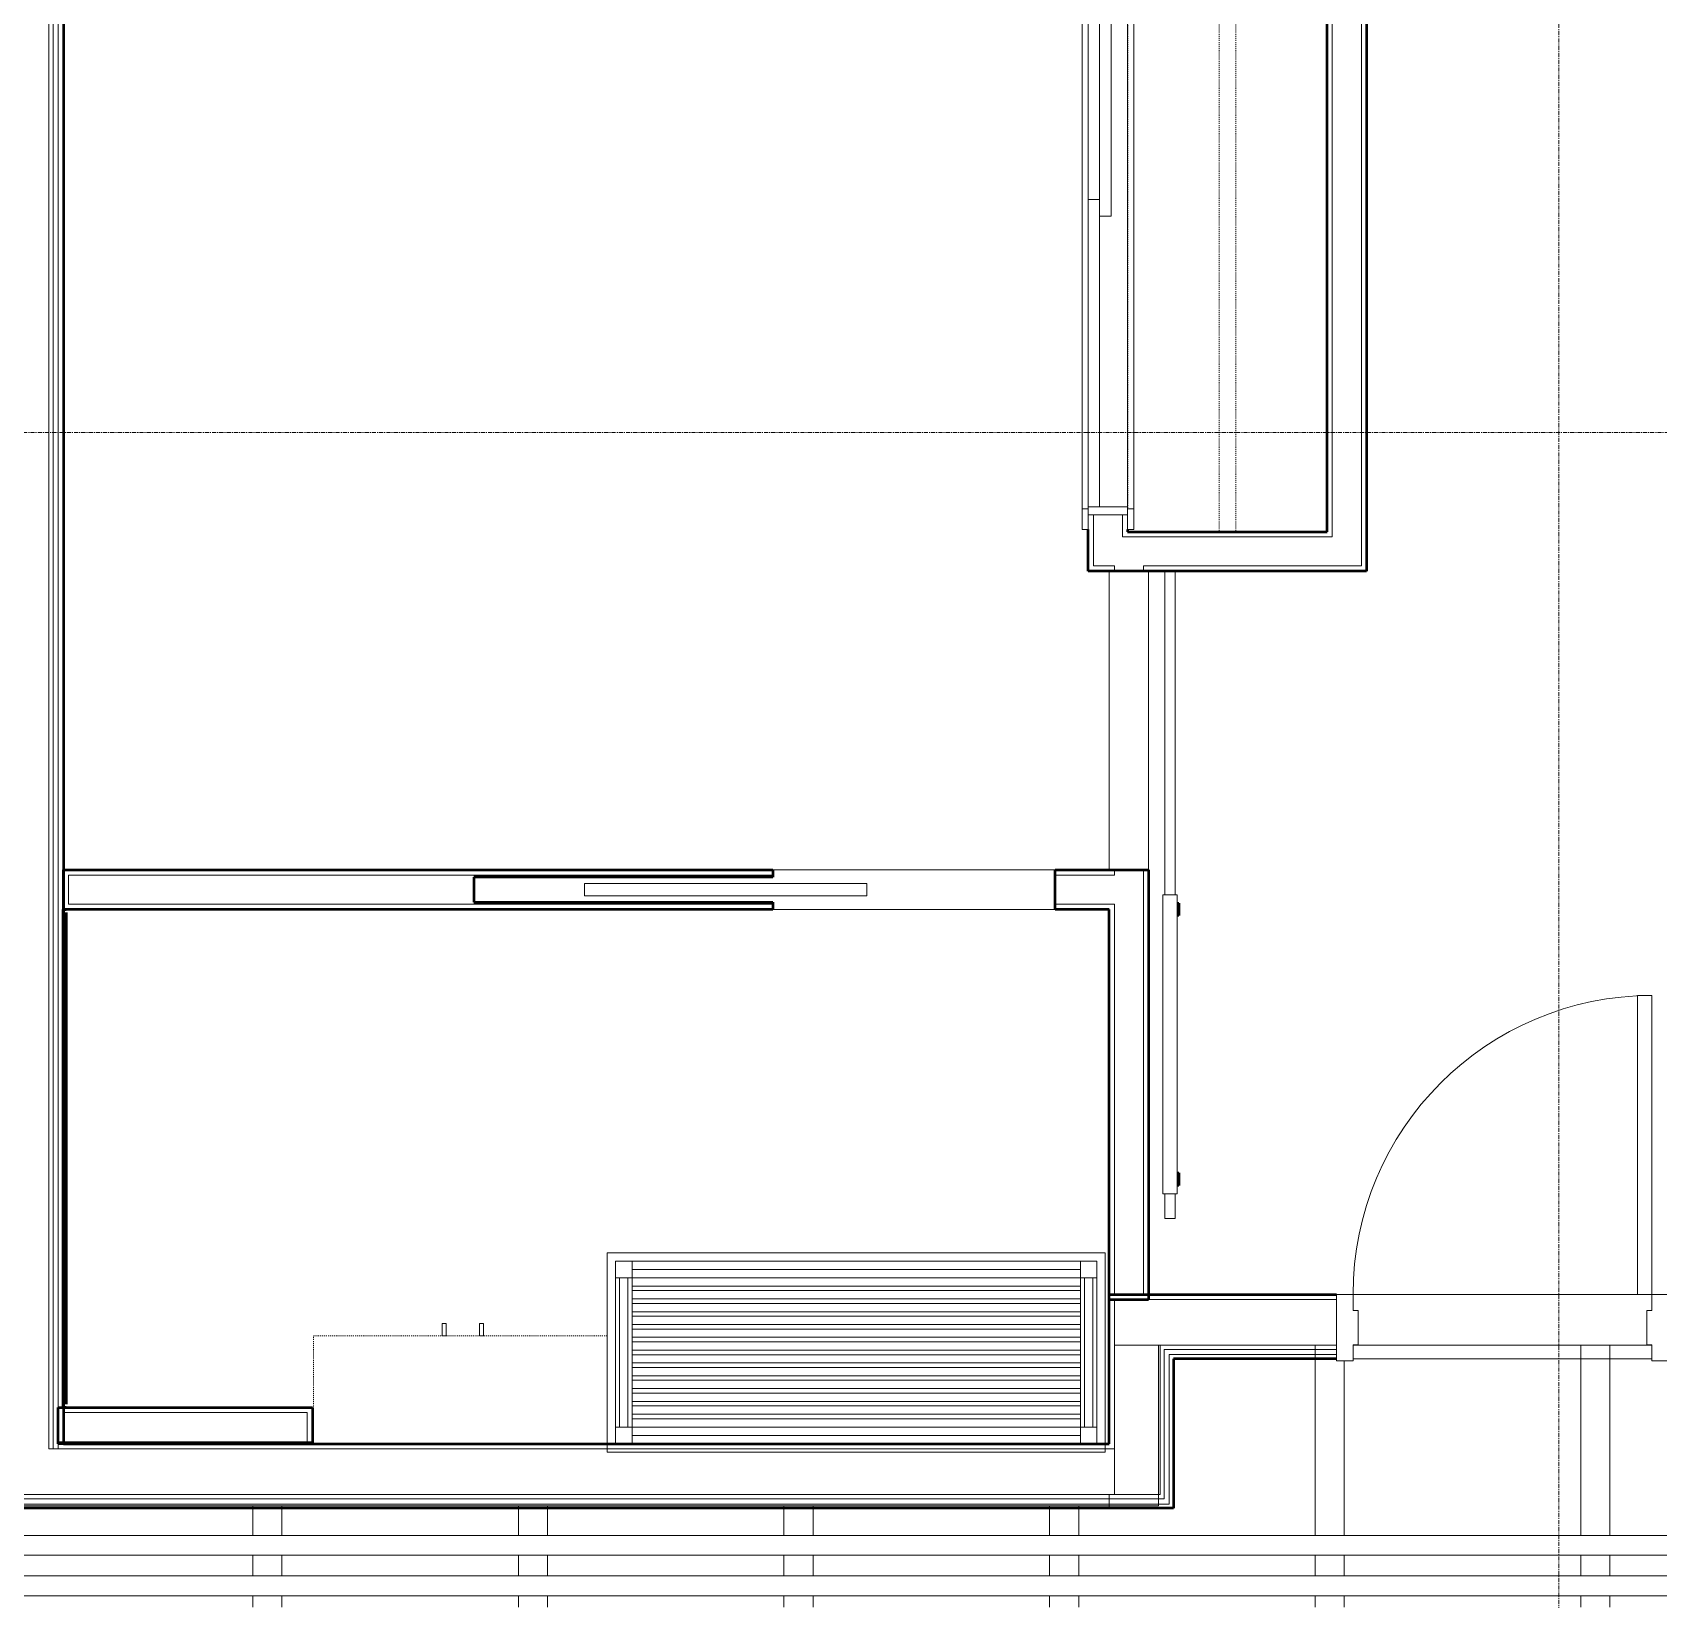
# Model space of a CAD drawing. Header units: inches. Extents: x -4235 to -464, y 9767 to 12359.
# Drawn here: x -3338.2 to -3142.3, y 11706.6 to 11895.4 of the extents above; entities that cross this region are included whole.
import ezdxf

# ---------------------------------------------------------------- set-up
doc = ezdxf.new("R2010")
doc.units = ezdxf.units.IN
doc.header["$MEASUREMENT"] = 0
doc.linetypes.add('Dash', pattern=[0.25, 0.125, -0.125])
doc.linetypes.add('Grid Line 1_2_', pattern=[0.875, 0.5, -0.125, 0.125, -0.125])
for name, color, linetype, lineweight in [('0-1', 7, 'Continuous', 5), ('0-2', 10, 'Continuous', 9), ('A-DOOR-1', 10, 'Continuous', 9), ('A-DOOR-2', 50, 'Continuous', 20), ('A-DOOR-3', 254, 'Continuous', 9), ('A-DOOR-4', 7, 'Continuous', 50), ('A-DOOR-FRAM-1', 10, 'Continuous', 9), ('A-DOOR-FRAM-2', 50, 'Continuous', 20), ('A-FLOR-3', 192, 'Continuous', 9), ('A-WALL-1', 7, 'Continuous', 50), ('A-WALL-2', 250, 'Continuous', 13), ('A-WALL-3', 10, 'Continuous', 9), ('A-WALL-4', 254, 'Continuous', 9), ('I-WALL-1', 7, 'Continuous', 50), ('I-WALL-2', 10, 'Continuous', 9), ('I-WALL-3', 254, 'Continuous', 9), ('P-PIPE-1', 10, 'Continuous', 9), ('Q-CASE-1', 254, 'Continuous', 9), ('Q-CASE-2', 10, 'Continuous', 9), ('Q-CASE-4', 10, 'Dash', 9), ('Q-CASE-HDLN-1', 10, 'Dash', 9), ('Q-CASE-HDLN-2', 254, 'Dash', 9), ('S-BEAM', 12, 'Continuous', 9), ('S-GRID-1', 1, 'Grid Line 1_2_', 9)]:
    doc.layers.add(name, color=color, linetype=linetype, lineweight=lineweight)

# ---------------------------------------------------------------- blocks, each defined once
blk = doc.blocks.new('POCKET - FLUSH - 2-10 x 6-8-2882530-BACKGROUND - RCP - 2ND FLOOR')
at = {"layer": 'A-DOOR-2'}
for p, q in [((-39.67, -0.75), (-39.67, 0.75)), ((-39.67, 0.75), (-5.67, 0.75)), ((-5.67, 0.75), (-5.67, -0.75)), ((-5.67, -0.75), (-39.67, -0.75))]:
    blk.add_line(p, q, dxfattribs=at)
blk = doc.blocks.new('SLIDING - FLUSH - 6-0 x 6-8-3203587-BACKGROUND - RCP - 2ND FLOOR')
at = {"layer": 'A-DOOR-1'}
for p, q in [((-38.75, 2.25), (-38.75, 3)), ((-36.25, 3), (-38.75, 3)), ((-38.75, 2.25), (-36.25, 2.25)), ((36.25, 3), (-36.25, 3)), ((-36.25, 3), (-36.25, 2.25)), ((1, 2.25), (-36, 2.25)), ((-36, 2.25), (-36, 0.875)), ((1, 2.25), (1, 0.875)), ((36.25, 2.25), (36.25, 3)), ((36.25, 3), (38.75, 3)), ((38.75, 2.25), (36.25, 2.25)), ((38.75, 3), (38.75, 2.25)), ((-36, 0.875), (1, 0.875)), ((36, 0.875), (-1, 0.875)), ((-1, 0.875), (-1, -0.5)), ((36, 0.875), (36, -0.5)), ((-1, -0.5), (36, -0.5)), ((-38.75, -3.25), (-38.75, -2.5)), ((-36.25, -2.5), (-38.75, -2.5)), ((-38.75, -3.25), (-36.25, -3.25)), ((-36.25, -2.5), (-36.25, -3.25)), ((-36.25, -3.25), (36.25, -3.25)), ((36.25, -2.5), (38.75, -2.5)), ((36.25, -3.25), (36.25, -2.5)), ((38.75, -3.25), (36.25, -3.25)), ((38.75, -2.5), (38.75, -3.25))]:
    blk.add_line(p, q, dxfattribs=at)
at = {"layer": 'A-DOOR-FRAM-1'}
for p, q in [((-36, 2.25), (-37, 2.25)), ((-37, -2.5), (-37, 2.25)), ((-36, 2.25), (-36, -2.5)), ((36, 2.25), (1, 2.25)), ((36, -2.5), (36, 2.25)), ((36, 2.25), (37, 2.25)), ((37, 2.25), (37, -2.5)), ((-37, -2.5), (-36, -2.5)), ((-36, -2.5), (36, -2.5)), ((37, -2.5), (36, -2.5))]:
    blk.add_line(p, q, dxfattribs=at)
blk = doc.blocks.new('BARN - FLUSH - 3-0 x 7-0 BARN DOOR-V104-BACKGROUND - RCP - 2ND FLOOR')
at = {"layer": 'A-DOOR-1'}
for p, q in [((-57, -4.32), (-60, -4.32)), ((-60, -4.32), (-60, -4.95)), ((-60, -4.95), (-60, -5.57)), ((-60, -5.57), (-57, -5.57)), ((-57, -5.82), (-57, -4.07)), ((-57, -4.07), (-21, -4.07)), ((-21, -5.82), (-57, -5.82)), ((-21, -4.07), (-21, -5.82)), ((18, -4.32), (-21, -4.32)), ((-21, -5.57), (18, -5.57)), ((18, -4.34), (18, -4.95)), ((18, -4.95), (18, -5.55))]:
    blk.add_line(p, q, dxfattribs=at)
at = {"layer": 'A-DOOR-3'}
for p, q in [((18, -4.95), (18, -4.32)), ((18, -5.49), (18, -4.95)), ((18, -5.57), (18, -5.49))]:
    blk.add_line(p, q, dxfattribs=at)
at = {"layer": 'A-DOOR-4'}
for p, q in [((-56, -6), (-56, -5.82)), ((-54.5, -5.82), (-54.5, -6)), ((-23.5, -6), (-23.5, -5.82)), ((-22, -5.82), (-22, -6)), ((-54.5, -6), (-56, -6)), ((-22, -6), (-23.5, -6))]:
    blk.add_line(p, q, dxfattribs=at)
blk = doc.blocks.new('OD_CW_Closet - OD_CW_Closet-3242987-BACKGROUND - RCP - 2ND FLOOR')
at = {"layer": 'Q-CASE-HDLN-1'}
for p, q in [((0.74, 13), (79.49, 13)), ((0.74, 11), (79.49, 11)), ((0.74, 0), (1.73, 0)), ((4.23, 0), (76.73, 0)), ((79.23, 0), (79.49, 0))]:
    blk.add_line(p, q, dxfattribs=at)
at = {"layer": 'Q-CASE-HDLN-2'}
for p, q in [((79.49, 24), (0.74, 24)), ((0.74, 24), (0.74, 0)), ((79.49, 0), (79.49, 24))]:
    blk.add_line(p, q, dxfattribs=at)
blk = doc.blocks.new('Bath Vanity - Bath Vanity 60_-V121-BACKGROUND - RCP - 2ND FLOOR')
at = {"layer": 'Q-CASE-1'}
for p, q in [((-29.26, 0), (-29.26, 1)), ((30.74, 1), (30.74, 0.37)), ((30.74, 0.37), (30.74, 0)), ((30.74, 0), (-29.26, 0))]:
    blk.add_line(p, q, dxfattribs=at)
at = {"layer": 'Q-CASE-2'}
for p, q in [((-29.26, 1), (-29.26, 24)), ((-29.26, 24), (30.74, 24)), ((30.74, 24), (30.74, 1)), ((-28.26, 21), (-28.26, 23)), ((-28.26, 23), (-26.26, 23)), ((-26.26, 23), (27.74, 23)), ((-26.26, 23), (-26.26, 21)), ((-26.26, 22), (27.74, 22)), ((27.74, 21), (27.74, 23)), ((27.74, 23), (29.74, 23)), ((29.74, 23), (29.74, 21)), ((-28.26, 21), (-28.26, 3)), ((-26.26, 21), (-28.26, 21)), ((-27.76, 21), (-27.76, 3)), ((-26.76, 21), (-26.76, 3)), ((27.74, 21), (-26.26, 21)), ((-26.26, 21), (-26.26, 3)), ((-26.26, 20), (27.74, 20)), ((27.74, 21), (27.74, 3)), ((29.74, 21), (27.74, 21)), ((28.24, 21), (28.24, 3)), ((29.24, 21), (29.24, 3)), ((29.74, 21), (29.74, 3)), ((27.74, 19.45), (-26.26, 19.45)), ((-26.26, 18.45), (27.74, 18.45)), ((27.74, 17.91), (-26.26, 17.91)), ((-26.26, 16.91), (27.74, 16.91)), ((27.74, 16.36), (-26.26, 16.36)), ((-26.26, 15.36), (27.74, 15.36)), ((27.74, 14.82), (-26.26, 14.82)), ((-26.26, 13.82), (27.74, 13.82)), ((27.74, 13.27), (-26.26, 13.27)), ((-26.26, 12.27), (27.74, 12.27)), ((27.74, 11.73), (-26.26, 11.73)), ((-26.26, 10.73), (27.74, 10.73)), ((27.74, 10.18), (-26.26, 10.18)), ((-26.26, 9.18), (27.74, 9.18)), ((27.74, 8.64), (-26.26, 8.64)), ((-26.26, 7.64), (27.74, 7.64)), ((27.74, 7.09), (-26.26, 7.09)), ((-26.26, 6.09), (27.74, 6.09)), ((27.74, 5.55), (-26.26, 5.55)), ((-26.26, 4.55), (27.74, 4.55)), ((27.74, 4), (-26.26, 4)), ((-28.26, 1), (-28.26, 3)), ((-28.26, 3), (-26.26, 3)), ((-26.26, 3), (27.74, 3)), ((-26.26, 3), (-26.26, 1)), ((-26.26, 2), (27.74, 2)), ((27.74, 1), (27.74, 3)), ((27.74, 3), (29.74, 3)), ((29.74, 3), (29.74, 1)), ((-26.26, 1), (-28.26, 1)), ((-26.26, 1), (27.74, 1)), ((29.74, 1), (27.74, 1))]:
    blk.add_line(p, q, dxfattribs=at)
blk = doc.blocks.new('300 Series Wall Hung Cabinet_326 - 36_-V96-BACKGROUND - RCP - 2ND FLOOR')
at = {"layer": 'Q-CASE-2'}
for p, q in [((-2.01, 14.69), (-2.5, 14.69)), ((-2.5, 14.69), (-2.5, 13.19)), ((-2.01, 13.19), (-2.01, 14.69)), ((2.49, 14.69), (2, 14.69)), ((2, 14.69), (2, 13.19)), ((2.49, 13.19), (2.49, 14.69)), ((-2.5, 13.19), (-2.01, 13.19)), ((2, 13.19), (2.49, 13.19))]:
    blk.add_line(p, q, dxfattribs=at)
at = {"layer": 'Q-CASE-4'}
for p, q in [((-18, 0.19), (-18, 13.19)), ((-18, 13.19), (17.37, 13.19)), ((17.37, 0.19), (-18, 0.19))]:
    blk.add_line(p, q, dxfattribs=at)
blk = doc.blocks.new('CTR - 1st Phase - Unit Layouts_rvt-1-BACKGROUND - RCP - 2ND FLOOR')
at = {"layer": 'A-WALL-1'}
for p, q in [((-3177.5, 11940.76), (-3177.5, 11835.24)), ((-3182.25, 11835.24), (-3182.25, 11914)), ((-3211.02, 11830.49), (-3211.02, 11835.51)), ((-3206.27, 11835.51), (-3206.27, 11835.24)), ((-3206.27, 11835.24), (-3182.25, 11835.24)), ((-3177.5, 11835.24), (-3177.5, 11831.12)), ((-3177.5, 11831.12), (-3177.5, 11830.49)), ((-3210.4, 11830.49), (-3211.02, 11830.49)), ((-3206.27, 11830.49), (-3210.4, 11830.49)), ((-3177.5, 11830.49), (-3206.27, 11830.49)), ((-3334.47, 11794.49), (-3249.02, 11794.49)), ((-3334.47, 11793.87), (-3334.47, 11794.49)), ((-3334.47, 11790.37), (-3334.47, 11793.87)), ((-3249.02, 11794.49), (-3249.02, 11793.62)), ((-3215.02, 11794.49), (-3208.5, 11794.49)), ((-3215.02, 11789.74), (-3215.02, 11794.49)), ((-3208.5, 11794.49), (-3203.75, 11794.49)), ((-3203.75, 11794.49), (-3203.75, 11742.72)), ((-3249.02, 11793.62), (-3285.02, 11793.62)), ((-3285.02, 11793.62), (-3285.02, 11790.62)), ((-3334.51, 11729.74), (-3334.51, 11789.74)), ((-3334.51, 11789.74), (-3334.13, 11789.74)), ((-3334.47, 11789.74), (-3334.47, 11790.37)), ((-3249.02, 11789.74), (-3334.47, 11789.74)), ((-3285.02, 11790.62), (-3249.02, 11790.62)), ((-3249.02, 11790.62), (-3249.02, 11789.74)), ((-3208.5, 11789.74), (-3215.02, 11789.74)), ((-3208.5, 11742.72), (-3208.5, 11789.74)), ((-3334.13, 11789.37), (-3334.13, 11730.12)), ((-3207.87, 11742.72), (-3208.5, 11742.72)), ((-3204.37, 11742.72), (-3207.87, 11742.72)), ((-3203.75, 11742.72), (-3204.37, 11742.72)), ((-3335.1, 11729.74), (-3304.47, 11729.74)), ((-3335.1, 11729.12), (-3335.1, 11729.74)), ((-3335.1, 11725.62), (-3335.1, 11729.12)), ((-3334.13, 11729.74), (-3334.51, 11729.74)), ((-3304.47, 11729.74), (-3304.47, 11729.12)), ((-3304.47, 11729.12), (-3304.47, 11725.62)), ((-3335.1, 11725.37), (-3335.1, 11725.62)), ((-3304.47, 11725.37), (-3335.1, 11725.37)), ((-3304.47, 11725.62), (-3304.47, 11725.37))]:
    blk.add_line(p, q, dxfattribs=at)
at = {"layer": 'A-WALL-2'}
for p, q in [((-3178.12, 11940.13), (-3178.12, 11835.24)), ((-3181.62, 11914.62), (-3181.62, 11835.24)), ((-3210.4, 11831.12), (-3210.4, 11837.26)), ((-3206.9, 11834.62), (-3206.9, 11837.26)), ((-3181.62, 11834.62), (-3181.62, 11835.24)), ((-3178.12, 11834.62), (-3178.12, 11835.24)), ((-3206.9, 11834.62), (-3206.27, 11834.62)), ((-3206.27, 11834.62), (-3181.62, 11834.62)), ((-3178.12, 11831.12), (-3178.12, 11834.62)), ((-3210.4, 11831.12), (-3207.87, 11831.12)), ((-3207.87, 11830.49), (-3207.87, 11831.12)), ((-3204.37, 11830.49), (-3204.37, 11831.12)), ((-3204.37, 11831.12), (-3178.12, 11831.12)), ((-3249.02, 11793.87), (-3333.85, 11793.87)), ((-3333.85, 11790.37), (-3333.85, 11793.87)), ((-3208.5, 11793.87), (-3215.02, 11793.87)), ((-3207.87, 11793.87), (-3208.5, 11793.87)), ((-3207.87, 11793.87), (-3207.87, 11794.49)), ((-3204.37, 11743.35), (-3204.37, 11794.49)), ((-3249.02, 11790.37), (-3333.85, 11790.37)), ((-3208.5, 11790.37), (-3215.02, 11790.37)), ((-3207.87, 11790.37), (-3208.5, 11790.37)), ((-3207.87, 11743.35), (-3207.87, 11790.37)), ((-3204.37, 11743.35), (-3207.87, 11743.35)), ((-3305.1, 11729.12), (-3334.47, 11729.12)), ((-3334.47, 11725.62), (-3334.47, 11729.12)), ((-3305.1, 11729.12), (-3305.1, 11725.62)), ((-3335.1, 11725.62), (-3334.47, 11725.62)), ((-3334.47, 11725.62), (-3335.1, 11725.62)), ((-3305.1, 11725.62), (-3334.47, 11725.62)), ((-3305.1, 11725.62), (-3304.47, 11725.62)), ((-3304.47, 11725.62), (-3305.1, 11725.62))]:
    blk.add_line(p, q, dxfattribs=at)
at = {"layer": 'A-WALL-3'}
for p, q in [((-3206.27, 11837.26), (-3211.02, 11837.26)), ((-3208.5, 11830.49), (-3208.5, 11794.49)), ((-3203.75, 11794.49), (-3203.75, 11830.49)), ((-3215.02, 11794.49), (-3249.02, 11794.49)), ((-3249.02, 11789.74), (-3215.02, 11789.74))]:
    blk.add_line(p, q, dxfattribs=at)
at = {"layer": 'A-WALL-4'}
for p, q in [((-3208.5, 11830.49), (-3203.75, 11830.49)), ((-3249.02, 11793.62), (-3249.02, 11794.49)), ((-3215.02, 11794.49), (-3215.02, 11789.74)), ((-3203.75, 11794.49), (-3208.5, 11794.49)), ((-3285.02, 11790.62), (-3285.02, 11793.62)), ((-3285.02, 11793.62), (-3249.02, 11793.62)), ((-3249.02, 11790.62), (-3285.02, 11790.62)), ((-3249.02, 11789.74), (-3249.02, 11790.62))]:
    blk.add_line(p, q, dxfattribs=at)
at = {"layer": '0-2'}
for name, p, rotation in [('OD_CW_Closet - OD_CW_Closet-3242987-BACKGROUND - RCP - 2ND FLOOR', (-3206.25, 11914.73), 269.9999999998876), ('SLIDING - FLUSH - 6-0 x 6-8-3203587-BACKGROUND - RCP - 2ND FLOOR', (-3208.77, 11874.26), 89.99999999992826), ('BARN - FLUSH - 3-0 x 7-0 BARN DOOR-V104-BACKGROUND - RCP - 2ND FLOOR', (-3206.12, 11812.49), 89.99999999990548)]:
    blk.add_blockref(name, p, dxfattribs=dict(at, rotation=rotation))
for name, p in [('POCKET - FLUSH - 2-10 x 6-8-2882530-BACKGROUND - RCP - 2ND FLOOR', (-3232.02, 11792.12)), ('Bath Vanity - Bath Vanity 60_-V121-BACKGROUND - RCP - 2ND FLOOR', (-3239.71, 11724.37)), ('300 Series Wall Hung Cabinet_326 - 36_-V96-BACKGROUND - RCP - 2ND FLOOR', (-3286.35, 11725.18))]:
    blk.add_blockref(name, p, dxfattribs=at)
blk = doc.blocks.new('HOLLOW METAL - UNIT DOOR-2191978-BACKGROUND - RCP - 2ND FLOOR')
at = {"layer": 'A-DOOR-1'}
blk.add_arc((18, 4.125), 36, 90, 180, dxfattribs=at)
at = {"layer": 'A-DOOR-2'}
for p, q in [((18, 40.125), (16.25, 40.125)), ((16.25, 40.125), (16.25, 4.125)), ((18, 4.125), (18, 40.125)), ((16.25, 4.125), (18, 4.125))]:
    blk.add_line(p, q, dxfattribs=at)
at = {"layer": 'A-DOOR-FRAM-2'}
for p, q in [((-18, 4.125), (-20, 4.125)), ((-20, 4.125), (-20, -3.875)), ((-18, 2.1875), (-18, 4.125)), ((18, 4.125), (18, 2.1875)), ((20, 4.125), (18, 4.125)), ((20, -3.875), (20, 4.125)), ((-17.375, 2.1875), (-18, 2.1875)), ((-17.375, -1.9375), (-17.375, 2.1875)), ((18, 2.1875), (17.375, 2.1875)), ((17.375, 2.1875), (17.375, -1.9375)), ((-18, -3.875), (-18, -1.9375)), ((-18, -1.9375), (-17.375, -1.9375)), ((17.375, -1.9375), (18, -1.9375)), ((18, -1.9375), (18, -3.875)), ((-20, -3.875), (-18, -3.875)), ((18, -3.875), (20, -3.875))]:
    blk.add_line(p, q, dxfattribs=at)
blk = doc.blocks.new('CTR - 1st Phase - Common Walls_rvt-1-BACKGROUND - RCP - 2ND FLOOR')
at = {"layer": 'A-WALL-2'}
for p, q in [((-3336.22, 12110.34), (-3336.22, 11725.36)), ((-3335.72, 12110.34), (-3335.72, 11725.36)), ((-3335.1, 12110.34), (-3335.1, 11725.36)), ((-3207.87, 11742.74), (-3181.12, 11742.74)), ((-3207.87, 11742.74), (-3207.87, 11737.24)), ((-3207.87, 11737.24), (-3207.87, 11735.61)), ((-3202.37, 11737.24), (-3181.12, 11737.24)), ((-3202.37, 11737.24), (-3202.37, 11736.74)), ((-3207.87, 11724.74), (-3207.87, 11735.61)), ((-3202.37, 11736.74), (-3202.37, 11735.61)), ((-3202.37, 11719.24), (-3202.37, 11735.61)), ((-3201.87, 11736.74), (-3181.12, 11736.74)), ((-3201.87, 11736.74), (-3201.87, 11736.11)), ((-3201.87, 11736.11), (-3201.87, 11735.61)), ((-3201.87, 11718.74), (-3201.87, 11735.61)), ((-3201.25, 11736.11), (-3181.12, 11736.11)), ((-3201.25, 11736.11), (-3201.25, 11735.61)), ((-3201.25, 11718.11), (-3201.25, 11735.61)), ((-3336.22, 11725.36), (-3336.22, 11724.74)), ((-3335.72, 11725.36), (-3335.72, 11724.74)), ((-3335.1, 11725.36), (-3335.1, 11724.74)), ((-3336.22, 11724.74), (-3335.72, 11724.74)), ((-3335.72, 11724.74), (-3336.22, 11724.74)), ((-3335.72, 11724.74), (-3335.1, 11724.74)), ((-3335.1, 11724.74), (-3335.72, 11724.74)), ((-3208.5, 11724.74), (-3335.1, 11724.74)), ((-3208.5, 11724.74), (-3207.87, 11724.74)), ((-3208.5, 11719.24), (-3341.72, 11719.24)), ((-3208.5, 11719.24), (-3207.87, 11719.24)), ((-3207.87, 11719.24), (-3202.37, 11719.24)), ((-3208.5, 11718.74), (-3341.72, 11718.74)), ((-3208.5, 11718.11), (-3341.72, 11718.11)), ((-3208.5, 11718.74), (-3202.37, 11718.74)), ((-3208.5, 11718.11), (-3201.87, 11718.11)), ((-3202.37, 11718.74), (-3201.87, 11718.74)), ((-3201.87, 11718.11), (-3201.25, 11718.11))]:
    blk.add_line(p, q, dxfattribs=at)
at = {"layer": 'I-WALL-1'}
for p, q in [((-3334.47, 12110.34), (-3334.47, 11725.36)), ((-3208.5, 11742.74), (-3208.5, 11743.36)), ((-3208.5, 11743.36), (-3181.12, 11743.36)), ((-3208.5, 11735.61), (-3208.5, 11742.74)), ((-3208.5, 11725.36), (-3208.5, 11735.61)), ((-3181.12, 11735.61), (-3200.75, 11735.61)), ((-3200.75, 11735.61), (-3200.75, 11717.61)), ((-3334.47, 11725.36), (-3208.5, 11725.36)), ((-3208.5, 11717.61), (-3342.97, 11717.61)), ((-3201.25, 11717.61), (-3208.5, 11717.61)), ((-3200.75, 11717.61), (-3201.25, 11717.61))]:
    blk.add_line(p, q, dxfattribs=at)
at = {"layer": 'I-WALL-2'}
for p, q in [((-3181.12, 11735.61), (-3181.12, 11743.36)), ((-3144.87, 11743.36), (-3179.12, 11743.36)), ((-3179.12, 11735.61), (-3143.12, 11735.61)), ((-3208.5, 11717.61), (-3208.5, 11719.24)), ((-3208.5, 11717.61), (-3208.5, 11719.24))]:
    blk.add_line(p, q, dxfattribs=at)
at = {"layer": 'I-WALL-3'}
for p, q in [((-3181.12, 11735.61), (-3200.75, 11735.61)), ((-3200.75, 11735.61), (-3200.75, 11717.61)), ((-3143.12, 11735.61), (-3179.12, 11735.61)), ((-3208.5, 11717.61), (-3342.97, 11717.61)), ((-3208.5, 11717.61), (-3200.75, 11717.61))]:
    blk.add_line(p, q, dxfattribs=at)
at = {"layer": 'P-PIPE-1'}
for p, q in [((-3435.32, 11714.31), (-2798.23, 11714.31)), ((-2798.23, 11711.93), (-3435.32, 11711.93)), ((-3435.32, 11709.44), (-2798.23, 11709.44)), ((-2798.23, 11707.06), (-3435.32, 11707.06))]:
    blk.add_line(p, q, dxfattribs=at)
at = {"layer": '0-2'}
blk.add_blockref('HOLLOW METAL - UNIT DOOR-2191978-BACKGROUND - RCP - 2ND FLOOR', (-3161.12, 11739.24), dxfattribs=at)
blk = doc.blocks.new('Dimension Lumber - LVL - 3_5X5_5-V251-BACKGROUND - RCP - 2ND FLOOR')
at = {"layer": 'S-BEAM'}
for p, q in [((-34.76, 1.75), (-34.76, -1.75)), ((-34.76, 1.75), (-34.49, 1.75)), ((-34.49, 1.75), (-31.18, 1.75)), ((-28.81, 1.75), (-26.31, 1.75)), ((-23.94, 1.75), (-22.55, 1.75)), ((-20.18, 1.75), (34.76, 1.75)), ((34.76, -1.75), (34.76, 1.75)), ((-34.76, -1.75), (-34.49, -1.75)), ((-34.49, -1.75), (-31.18, -1.75)), ((-28.81, -1.75), (-26.31, -1.75)), ((-23.94, -1.75), (-22.55, -1.75)), ((-20.18, -1.75), (34.76, -1.75))]:
    blk.add_line(p, q, dxfattribs=at)
blk = doc.blocks.new('Dimension Lumber - LVL - 3_5X5_5-V252-BACKGROUND - RCP - 2ND FLOOR')
at = {"layer": 'S-BEAM'}
for p, q in [((-34.76, 1.75), (-34.76, -1.75)), ((-34.73, 1.75), (-34.49, 1.75)), ((-34.49, 1.75), (-31.18, 1.75)), ((-28.81, 1.75), (-26.31, 1.75)), ((-23.94, 1.75), (-22.55, 1.75)), ((-20.18, 1.75), (-9.46, 1.75)), ((33.51, 1.75), (34.51, 1.75)), ((34.51, 1.75), (34.76, 1.75)), ((34.76, -1.75), (34.76, 1.75)), ((-34.72, -1.75), (-34.49, -1.75)), ((-34.49, -1.75), (-31.18, -1.75)), ((-28.81, -1.75), (-26.31, -1.75)), ((-23.94, -1.75), (-22.55, -1.75)), ((-20.18, -1.75), (-9.46, -1.75)), ((33.51, -1.75), (34.51, -1.75)), ((34.51, -1.75), (34.76, -1.75))]:
    blk.add_line(p, q, dxfattribs=at)
blk = doc.blocks.new('Dimension Lumber - LVL - 3_5X5_5-V253-BACKGROUND - RCP - 2ND FLOOR')
at = {"layer": 'S-BEAM'}
for p, q in [((-45.37, 1.75), (-45.37, -1.75)), ((-45.37, 1.75), (-45.1, 1.75)), ((-45.1, 1.75), (-41.79, 1.75)), ((-39.43, 1.75), (-36.92, 1.75)), ((-34.55, 1.75), (-33.16, 1.75)), ((-30.8, 1.75), (-20.07, 1.75)), ((43.53, 1.75), (43.78, 1.75)), ((-45.37, -1.75), (-45.1, -1.75)), ((-45.1, -1.75), (-41.79, -1.75)), ((-39.43, -1.75), (-36.92, -1.75)), ((-34.55, -1.75), (-33.16, -1.75)), ((-30.8, -1.75), (-20.07, -1.75)), ((43.53, -1.75), (43.78, -1.75))]:
    blk.add_line(p, q, dxfattribs=at)
blk = doc.blocks.new('Dimension Lumber - LVL - 3_5X5_5-V254-BACKGROUND - RCP - 2ND FLOOR')
at = {"layer": 'S-BEAM'}
for p, q in [((-45.37, 1.75), (-45.37, -1.75)), ((-45.37, 1.75), (-45.1, 1.75)), ((-45.1, 1.75), (-41.79, 1.75)), ((-39.42, 1.75), (-36.92, 1.75)), ((-34.55, 1.75), (-33.16, 1.75)), ((-30.79, 1.75), (-20.07, 1.75)), ((43.53, 1.75), (43.77, 1.75)), ((-45.37, -1.75), (-45.1, -1.75)), ((-45.1, -1.75), (-41.79, -1.75)), ((-39.42, -1.75), (-36.92, -1.75)), ((-34.55, -1.75), (-33.16, -1.75)), ((-30.79, -1.75), (-20.07, -1.75)), ((43.53, -1.75), (43.77, -1.75))]:
    blk.add_line(p, q, dxfattribs=at)
blk = doc.blocks.new('Dimension Lumber - LVL - 3_5X5_5-V255-BACKGROUND - RCP - 2ND FLOOR')
at = {"layer": 'S-BEAM'}
for p, q in [((-41.9, 1.75), (-20.84, 1.75)), ((-18.47, 1.75), (-15.97, 1.75)), ((-13.6, 1.75), (-12.21, 1.75)), ((-9.84, 1.75), (45.1, 1.75)), ((45.1, 1.75), (45.37, 1.75)), ((45.37, -1.75), (45.37, 1.75)), ((-43.78, -1.75), (-42.15, -1.75)), ((-42.15, -1.75), (-20.84, -1.75)), ((-18.47, -1.75), (-15.97, -1.75)), ((-13.6, -1.75), (-12.21, -1.75)), ((-9.84, -1.75), (45.1, -1.75)), ((45.1, -1.75), (45.37, -1.75))]:
    blk.add_line(p, q, dxfattribs=at)
blk = doc.blocks.new('Dimension Lumber - LVL - 3_5X5_5-V256-BACKGROUND - RCP - 2ND FLOOR')
at = {"layer": 'S-BEAM'}
for p, q in [((-43.78, 1.75), (-42.15, 1.75)), ((-42.15, 1.75), (-20.84, 1.75)), ((-18.47, 1.75), (-15.97, 1.75)), ((-13.6, 1.75), (-12.21, 1.75)), ((-9.84, 1.75), (45.1, 1.75)), ((45.1, 1.75), (45.36, 1.75)), ((45.37, -1.75), (45.37, 1.75)), ((-43.78, -1.75), (-42.15, -1.75)), ((-42.15, -1.75), (-20.84, -1.75)), ((-18.47, -1.75), (-15.97, -1.75)), ((-13.6, -1.75), (-12.21, -1.75)), ((-9.84, -1.75), (45.1, -1.75)), ((45.1, -1.75), (45.37, -1.75))]:
    blk.add_line(p, q, dxfattribs=at)

msp = doc.modelspace()

# ---------------------------------------------------------------- linework, layer by layer
at = {"layer": 'A-FLOR-3'}
for p, q in [((-3181.12, 11737.24), (-3207.87, 11737.24)), ((-3207.87, 11737.24), (-3207.87, 11719.24)), ((-3202.57, 11718.76), (-3202.57, 11737.24)), ((-3143.12, 11737.24), (-3179.12, 11737.24)), ((-3207.87, 11719.24), (-3416.67, 11719.24)), ((-3340.17, 11717.89), (-3311.67, 11717.89)), ((-3308.17, 11717.89), (-3279.67, 11717.89)), ((-3276.17, 11717.89), (-3247.67, 11717.89)), ((-3244.17, 11717.89), (-3215.67, 11717.89)), ((-3212.17, 11717.89), (-3202.57, 11717.89)), ((-3202.57, 11717.89), (-3202.57, 11718.72))]:
    msp.add_line(p, q, dxfattribs=at)
at = {"layer": 'S-GRID-1'}
for p, q in [((-3154.32, 9836.18), (-3154.32, 12309.48)), ((-464.45, 11847.19), (-4185.7, 11847.19))]:
    msp.add_line(p, q, dxfattribs=at)

# ---------------------------------------------------------------- block references
at = {"layer": '0-1'}
for name in ['CTR - 1st Phase - Unit Layouts_rvt-1-BACKGROUND - RCP - 2ND FLOOR', 'CTR - 1st Phase - Common Walls_rvt-1-BACKGROUND - RCP - 2ND FLOOR']:
    msp.add_blockref(name, (0, 0), dxfattribs=at)
at = {"layer": 'S-BEAM'}
for name, p, rotation in [('Dimension Lumber - LVL - 3_5X5_5-V255-BACKGROUND - RCP - 2ND FLOOR', (-3181.92, 11693.46), 269.9999999999995), ('Dimension Lumber - LVL - 3_5X5_5-V256-BACKGROUND - RCP - 2ND FLOOR', (-3149.92, 11693.46), 269.9999999999995), ('Dimension Lumber - LVL - 3_5X5_5-V251-BACKGROUND - RCP - 2ND FLOOR', (-3309.92, 11683.13), 269.9999999999994), ('Dimension Lumber - LVL - 3_5X5_5-V252-BACKGROUND - RCP - 2ND FLOOR', (-3277.92, 11683.13), 269.9999999999994), ('Dimension Lumber - LVL - 3_5X5_5-V253-BACKGROUND - RCP - 2ND FLOOR', (-3245.92, 11672.51), 269.9999999999991), ('Dimension Lumber - LVL - 3_5X5_5-V254-BACKGROUND - RCP - 2ND FLOOR', (-3213.92, 11672.51), 269.9999999999991)]:
    msp.add_blockref(name, p, dxfattribs=dict(at, rotation=rotation))

doc.saveas('drawing.dxf')
